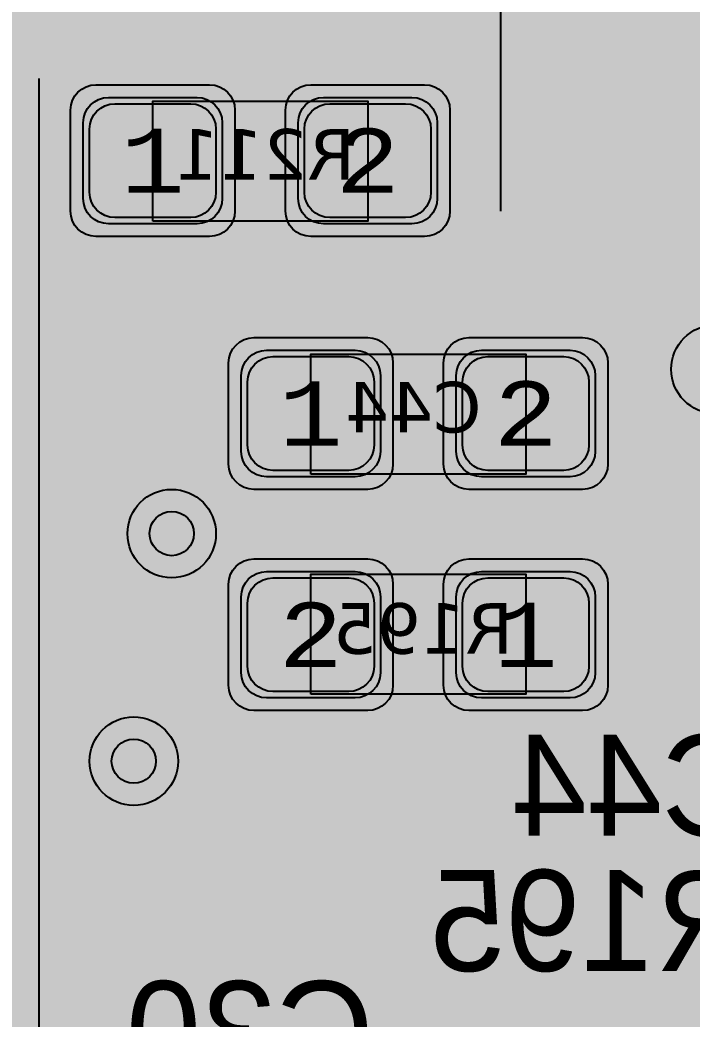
# Model space of a CAD drawing. Extents: x -98 to 119, y -207 to 98.
# Drawn here: x 15.1 to 20.41, y 15.96 to 23.86 of the extents above; entities that cross this region are included whole.
import ezdxf
from ezdxf.enums import TextEntityAlignment as Align

# ---------------------------------------------------------------- set-up
doc = ezdxf.new("R2010")
doc.units = 0
doc.header["$MEASUREMENT"] = 0
for name, color, linetype in [('ASSEMBLY_OUTLINES_BTM', 191, 'CONTINUOUS'), ('ASSEMBLY_PART_NUMBERS_BTM', 191, 'CONTINUOUS'), ('ASSEMBLY_PART_NUMBERS_TOP', 102, 'CONTINUOUS'), ('ASSEMBLY_REF_DES_BTM', 191, 'CONTINUOUS'), ('BOARD_OUTLINE', 10, 'CONTINUOUS'), ('DRILL_DRAWING', 21, 'CONTINUOUS'), ('GENERATED_SILKSCREEN_BTM', 255, 'CONTINUOUS'), ('MANUFACTURING_OUTLINES', 10, 'CONTINUOUS'), ('PART_PADS_SMD_BTM', 230, 'CONTINUOUS'), ('PIN_NUMBERS_BTM', 8, 'CONTINUOUS'), ('PIN_NUMBERS_TOP', 8, 'CONTINUOUS'), ('PLACEMENT_OUTLINES_BTM', 222, 'CONTINUOUS'), ('PLANE_DATA_LAYER_BOTTOM', 230, 'CONTINUOUS'), ('PLANE_SHAPES_LAYER_BOTTOM', 230, 'CONTINUOUS'), ('PLANE_SHAPES_LAYER_TOP', 150, 'CONTINUOUS'), ('ROUTE_BORDER', 151, 'CONTINUOUS'), ('SILKSCREEN_OUTLINES_BTM', 211, 'CONTINUOUS'), ('SILKSCREEN_REF_DES_BTM', 211, 'CONTINUOUS'), ('SOLDERMASK_PADS_BTM', 12, 'CONTINUOUS'), ('SOLDERPASTE_PADS_BTM', 12, 'CONTINUOUS'), ('TRACES_LAYER_BOTTOM', 230, 'CONTINUOUS'), ('TRACES_LAYER_TOP', 150, 'CONTINUOUS'), ('VIA_HOLES_LAYER_BOTTOM', 30, 'CONTINUOUS'), ('VIA_HOLES_LAYER_TOP', 30, 'CONTINUOUS'), ('VIA_PADS_LAYER_BOTTOM', 230, 'CONTINUOUS'), ('VIA_PADS_LAYER_TOP', 150, 'CONTINUOUS')]:
    doc.layers.add(name, color=color, linetype=linetype)
doc.styles.add('COURIER_NEW', font='COUR.TTF')
doc.styles.add('VERDANA', font='verdana.TTF')
doc.styles.add('VERIBEST_GERBER_0', font='txt')

msp = doc.modelspace()

# ---------------------------------------------------------------- hatches: boundary and pattern name
at = {"layer": 'PLANE_DATA_LAYER_BOTTOM'}
h = msp.add_hatch(color=256, dxfattribs=at)
h.paths.add_polyline_path([(-96.5, 0, -1), (96.5, 0, -1)], flags=0)
h.paths.add_polyline_path([(92.251979, -7.43598, 0.72698816), (92.479659, -3.637852, -0.30860979), (92.431259, -3.566904, -0.00963525), (92.431316, -3.563968, 0.00963501), (92.5, -0.000006), (92.5, 0.000001, 0.05332526), (90.407665, 19.562826, -0.05332692), (90.405941, 19.578942), (90.405941, 19.578943, -0.23821791), (90.436919, 19.640273, 0.66175504), (89.584154, 23.221888, -0.29529758), (89.523137, 23.277841, 0.02240102), (87.08146, 31.194059, -0.0862063), (87.076996, 31.219756), (87.076996, 31.219757, -0.21018391), (87.101696, 31.275919, 0.67938251), (85.774921, 34.749845, -0.30186499), (85.705267, 34.797373, 0.04791583), (77.514669, 50.475005, -0.14530744), (77.502324, 50.516585, -0.1239887), (77.511414, 50.552678, 0.60660899), (75.516892, 53.486368, -0.27423899), (75.44586, 53.517962, 0.02152308), (70.565432, 59.806101, -0.17759524), (70.547363, 59.855368), (70.547363, 59.855369, -0.1118333), (70.5548, 59.888203, 0.66175545), (68.116894, 62.64715, -0.29529737), (68.036725, 62.667806, 0.05833458), (51.722715, 76.687749, -0.24933783), (51.689123, 76.750923), (51.689123, 76.750924, -0.06075989), (51.691357, 76.76924, 0.7149664), (48.509213, 78.818582, -0.31487112), (48.42205, 78.81342, 0.02280668), (41.042088, 82.896302, -0.28513695), (40.999698, 82.964591), (40.999698, 82.964596, -0.00424702), (40.999709, 82.965891, 0.64704661), (37.697353, 84.5176, -0.28975486), (37.616734, 84.505806, 0.05294354), (19.031563, 90.52099, -0.30833592), (18.972104, 90.582877, 0.69698225), (15.284156, 91.27756, -0.30833961), (15.206255, 91.241547, 0.02237069), (6.993138, 92.235275, -0.31520437), (6.925536, 92.290658, 0.71588806), (3.14462, 92.496703, -0.31520526), (3.0714, 92.448994, 0.06346806), (-20.215283, 90.264015, -0.32014225), (-20.296827, 90.298428, 0.72963938), (-23.995319, 89.386755, -0.32014403), (-24.051528, 89.318386, 0.01866354), (-30.645576, 87.275991, -0.30986574), (-30.72878, 87.298418, 0.70117084), (-34.249879, 85.978007, -0.00275269), (-34.249874, 85.977168, -0.30685575), (-34.29782, 85.9064, 0.04916641), (-50.410548, 77.556603, -0.32354836), (-50.499711, 77.561018, 0.73921276), (-53.660594, 75.408706, -0.07516987), (-53.657188, 75.386179), (-53.657188, 75.386178, -0.24247942), (-53.68916, 75.324127, 0.01996774), (-59.527063, 70.80098, -0.29848709), (-59.610009, 70.791065, 0.55672441), (-62.5, 69), (-62.5, 68.999999, 0.08270852), (-62.392031, 68.351756, -0.29848757), (-62.412702, 68.270818, 0.06718659), (-78.279974, 49.27977, -0.27781781), (-78.350169, 49.24438, 0.43635087), (-80.5, 47.25), (-80.5, 47.249999, 0.14146633), (-80.192238, 46.184011, -0.14146588), (-80.180512, 46.143397), (-80.180512, 46.143396, -0.13119073), (-80.190652, 46.105416, 0.01929482), (-83.506407, 39.786053, -0.3122068), (-83.581614, 39.742899, 0.43912347), (-85.75, 37.75, 0.20482962), (-85.131688, 36.303992, -0.20483071), (-85.10813, 36.248899), (-85.10813, 36.248898, -0.10091901), (-85.114214, 36.219062, 0.04809776), (-90.466303, 19.289839, -0.31487042), (-90.530154, 19.230281, 0.71496565), (-91.24073, 15.512631, -0.26937831), (-91.202277, 15.446437), (-91.202277, 15.446436, -0.04192983), (-91.203345, 15.433723, 0.01884133), (-92.106444, 8.523669, -0.32827121), (-92.166453, 8.456161, 0.35402801), (-93.75, 6.5), (-93.75, 6.499999, 0.3147083), (-92.438077, 4.622088, -0.31470689), (-92.388093, 4.55054), (-92.388093, 4.550537, -0.01228575), (-92.388185, 4.546794, 0.01229418), (-92.5, 0.00001), (-92.5, -0.000004, 0.05293339), (-90.438132, -19.421494, -0.32940864), (-90.475468, -19.504015, 0.27173254), (-91.5, -21.25, 0.40159771), (-89.586502, -23.248128, -0.32940451), (-89.516056, -23.305059, 0.02130735), (-87.207653, -30.839509, -0.32217733), (-87.232533, -30.924924, 0.23066593), (-88, -32.499999), (-88, -32.5, 0.43149503), (-85.882787, -34.496562, -0.3221788), (-85.807634, -34.544174, 0.04801617), (-77.643233, -50.277018, -0.30387878), (-77.644537, -50.3618, 0.152519), (-78, -51.499999), (-78, -51.5, 0.48198292), (-75.552374, -53.449264, -0.30388342), (-75.473145, -53.479475, 0.02199125), (-70.483925, -59.90214, -0.3186215), (-70.47622, -59.989968, 0.72539906), (-67.952631, -62.834176, -0.31862421), (-67.866344, -62.852281, 0.06239253), (-50.265124, -77.650932, -0.25435623), (-50.230332, -77.714899), (-50.230332, -77.7149, -0.03445317), (-50.231054, -77.725364, 0.03445193), (-50.25, -78), (-50.25, -78.000001, 0.60330822), (-47.119729, -79.649997, -0.29136265), (-47.037917, -79.64725, 0.02294124), (-39.54278, -83.621879, -0.2900128), (-39.499155, -83.690765), (-39.499155, -83.690766, -0.00713035), (-39.499186, -83.692939, 0.00713296), (-39.5, -83.749994), (-39.5, -83.75, 0.65808296), (-36.126004, -85.203319, -0.29776298), (-36.043963, -85.188513, 0.04901634), (-18.771876, -90.575199, -0.30186131), (-18.712566, -90.635139, 0.67938177), (-15.056336, -91.31372, -0.30186438), (-14.979467, -91.279054, 0.02174912), (-6.993138, -92.235275, -0.31520437), (-6.925536, -92.290658, 0.71588806), (-3.14462, -92.496703, -0.31520526), (-3.0714, -92.448994, 0.06250827), (19.869968, -90.340657, -0.3455664), (19.954737, -90.381493, 0.79435682), (23.75, -89.500001), (23.75, -89.499973, 0.00508686), (23.749586, -89.459281, -0.34558849), (23.806159, -89.384097, 0.02146945), (31.383958, -87.013201, -0.31444693), (31.468175, -87.035889, 0.70013084), (35, -85.75), (35, -85.749988, 0.00909926), (34.998675, -85.677212, -0.00905723), (34.998625, -85.674452), (34.998625, -85.674439, -0.3044722), (35.045955, -85.60392, 0.04798546), (50.721249, -77.353765, -0.31444166), (50.808431, -77.356288, 0.61621831), (54, -75.75), (54, -75.749999, 0.06775817), (53.927211, -75.215343, -0.06775352), (53.924438, -75.194974), (53.924438, -75.194973, -0.24153729), (53.95619, -75.13308, 0.02236582), (60.452055, -70.01285, -0.31311155), (60.538488, -70.003709, 0.71009535), (63.344013, -67.475653, -0.09971759), (63.33807, -67.446151), (63.33807, -67.44615, -0.20692806), (63.362073, -67.390635, 0.05820555), (77.187807, -50.973449, -0.31748667), (77.269693, -50.94147, 0.72222414), (79.294241, -47.729048, -0.17387366), (79.276877, -47.680625, -0.13609457), (79.287761, -47.641379, 0.02052348), (82.926938, -40.980152, -0.3530032), (83.013777, -40.939997, 0.48811211), (85.5, -39), (85.5, -38.999999, 0.2400736), (84.675602, -37.381988, -0.24007295), (84.644192, -37.320342), (84.644192, -37.320341, -0.10410562), (84.650658, -37.289623, 0.05054674), (90.411157, -19.546683, -0.32146983), (90.476988, -19.487077, 0.38127918), (92.25, -17.5, 0.2751437), (91.203224, -15.741772, -0.27514249), (91.163342, -15.674784), (91.163342, -15.674783, -0.04255495), (91.164442, -15.661882, 0.02223578), (92.195155, -7.50356, -0.31919634)], flags=0)
at = {"layer": 'PLANE_SHAPES_LAYER_BOTTOM'}
h = msp.add_hatch(color=256, dxfattribs=at)
h.paths.add_polyline_path([(-96.5, 0, -1), (96.5, 0, -1)], flags=0)
h.paths.add_polyline_path([(-92.5, 0, -1), (92.5, 0, -1)], flags=0)
at = {"layer": 'PLANE_SHAPES_LAYER_TOP'}
h = msp.add_hatch(color=256, dxfattribs=at)
h.paths.add_polyline_path([(-96.31345, 0, -1), (96.81345, 0, -1)], flags=0)
h.paths.add_polyline_path([(-92.25, 0, -1), (92.75, 0, -1)], flags=0)
h = msp.add_hatch(color=256, dxfattribs=at)
h.paths.add_polyline_path([(46.25, -35.15), (43.875, -38), (28.75, -38), (32.25, -34.5), (32.25, -30.5), (35.75, -30.5), (35.75, -27), (14.25, -27), (14.25, -24), (-10, -24), (-10, -18.75), (1.75, -18.75), (1.75, -9.25), (-10, -9.25), (-10, 32.75), (1.75, 32.75), (1.75, 34.25), (20.25, 34.25), (20.25, 25.25), (22.25, 23.25), (34.5, 23.25), (34.5, -26.5), (41.25, -26.5), (41.25, -20.5), (46.25, -20.5)])
h.paths.add_polyline_path([(-8.75, 10.25), (-8.75, 19.5), (1.25, 19.5), (1.25, 10.25)], flags=16)
h.paths.add_polyline_path([(6, 27.25), (6, 29.75), (15.45, 29.75), (15.45, 27.25)], flags=16)
at = {"layer": 'VIA_HOLES_LAYER_BOTTOM'}
h = msp.add_hatch(color=256, dxfattribs=at)
edge = h.paths.add_edge_path()
edge.add_arc((16.3, 19.8), 0.175, 0, 360)
h = msp.add_hatch(color=256, dxfattribs=at)
edge = h.paths.add_edge_path()
edge.add_arc((16, 18), 0.175, 0, 360)
at = {"layer": 'VIA_HOLES_LAYER_TOP'}
h = msp.add_hatch(color=256, dxfattribs=at)
edge = h.paths.add_edge_path()
edge.add_arc((16.3, 19.8), 0.175, 0, 360)
h = msp.add_hatch(color=256, dxfattribs=at)
edge = h.paths.add_edge_path()
edge.add_arc((16, 18), 0.175, 0, 360)

# ---------------------------------------------------------------- linework, layer by layer
at = {"layer": 'ASSEMBLY_OUTLINES_BTM'}
for points in [[(16.15, 22.27), (16.15, 23.22), (17.85, 23.22), (17.85, 22.27)], [(17.4, 20.27), (17.4, 21.22), (19.1, 21.22), (19.1, 20.27)], [(17.4, 18.53), (17.4, 19.48), (19.1, 19.48), (19.1, 18.53)]]:
    msp.add_lwpolyline(points, close=True, dxfattribs=at)
at = {"layer": 'BOARD_OUTLINE', "const_width": 0.1}
msp.add_lwpolyline([(-97.5, 0, -1), (97.5, 0, -1)], format="xyb", close=True, dxfattribs=at)
at = {"layer": 'GENERATED_SILKSCREEN_BTM', "const_width": 0.15}
for points in [[(18.900005, 22.35, -1), (18.899995, 22.35), (18.899995, 24.186933, 0.000006), (18.900005, 24.186931), (18.900005, 22.35)], [(17.283844, 23.220005, 0.00001164), (17.283836, 23.219995), (16.716164, 23.219995, 0.00001164), (16.716156, 23.220005), (17.283844, 23.220005)], [(17.292098, 22.269995), (16.707902, 22.269995, 0.00001223), (16.707911, 22.270005), (17.292089, 22.270005, 0.00001223), (17.292098, 22.269995)], [(18.533844, 21.220005, 0.00001164), (18.533836, 21.219995), (17.966164, 21.219995, 0.00001164), (17.966156, 21.220005), (18.533844, 21.220005)], [(18.542098, 20.269995), (17.957902, 20.269995, 0.00001223), (17.957911, 20.270005), (18.542089, 20.270005, 0.00001223), (18.542098, 20.269995)], [(18.542098, 19.480005, 0.00001223), (18.542089, 19.479995), (17.957911, 19.479995, 0.00001223), (17.957902, 19.480005), (18.542098, 19.480005)], [(18.533844, 18.529995), (17.966156, 18.529995, 0.00001164), (17.966164, 18.530005), (18.533836, 18.530005, 0.00001164), (18.533844, 18.529995)]]:
    msp.add_lwpolyline(points, format="xyb", dxfattribs=at)
for points in [[(15.25, 23.4), (15.25, 15.55)], [(19.2768, 17.6876), (18.8464, 18.1164), (18.8464, 17.6876), (19.2768, 17.6876)], [(20.0328, 17.6876), (19.6024, 18.1164), (19.6024, 17.6876), (20.0328, 17.6876)], [(20.692, 18.1964), (20.4224, 18.1964), (20.4184, 18.1956), (20.4168, 18.1948), (20.4144, 18.194), (20.412, 18.1932), (20.2768, 18.0836), (20.2736, 18.0796), (20.272, 18.0732), (20.2728, 18.0684), (20.2744, 18.0644), (20.2768, 18.0612), (20.2808, 18.058), (20.2848, 18.0556), (20.2888, 18.0548), (20.2928, 18.0548), (20.296, 18.0572), (20.428, 18.1636), (20.6864, 18.1636)], [(18.8464, 17.4124), (18.8456, 17.406), (18.8416, 17.402), (18.836, 17.3996), (18.8304, 17.3988), (18.8248, 17.3996), (18.82, 17.402), (18.816, 17.406), (18.8144, 17.4124), (18.8144, 17.6548), (18.7768, 17.6548), (18.7712, 17.6564), (18.7664, 17.6596), (18.764, 17.6652), (18.7632, 17.6708), (18.764, 17.6772), (18.7664, 17.6828), (18.7712, 17.6868), (18.7768, 17.6876), (18.8144, 17.6876), (18.8144, 18.158), (18.8152, 18.162), (18.8176, 18.1652), (18.8208, 18.1684), (18.8248, 18.1708), (18.8296, 18.1724), (18.8344, 18.1732), (18.8384, 18.1724), (18.8424, 18.1692), (19.328, 17.6836), (19.3312, 17.6788), (19.3328, 17.674), (19.332, 17.6692), (19.3288, 17.6636), (19.3272, 17.6596), (19.324, 17.6572), (19.3208, 17.6556), (19.3168, 17.6548), (18.8464, 17.6548), (18.8464, 17.4124)], [(19.6024, 17.4124), (19.6016, 17.406), (19.5976, 17.402), (19.592, 17.3996), (19.5864, 17.3988), (19.5808, 17.3996), (19.576, 17.402), (19.572, 17.406), (19.5704, 17.4124), (19.5704, 17.6548), (19.5328, 17.6548), (19.5272, 17.6564), (19.5224, 17.6596), (19.52, 17.6652), (19.5192, 17.6708), (19.52, 17.6772), (19.5224, 17.6828), (19.5272, 17.6868), (19.5328, 17.6876), (19.5704, 17.6876), (19.5704, 18.158), (19.5712, 18.162), (19.5736, 18.1652), (19.5768, 18.1684), (19.5808, 18.1708), (19.5856, 18.1724), (19.5904, 18.1732), (19.5944, 18.1724), (19.5984, 18.1692), (20.084, 17.6836), (20.0872, 17.6788), (20.0888, 17.674), (20.088, 17.6692), (20.0848, 17.6636), (20.0832, 17.6596), (20.08, 17.6572), (20.0768, 17.6556), (20.0728, 17.6548), (19.6024, 17.6548), (19.6024, 17.4124)], [(20.6864, 17.4292), (20.428, 17.4292), (20.296, 17.5356), (20.2928, 17.5372), (20.2888, 17.538), (20.2848, 17.5372), (20.2808, 17.5348), (20.2768, 17.5316), (20.2744, 17.5276), (20.2728, 17.5228), (20.272, 17.518), (20.2736, 17.5132), (20.2768, 17.5092), (20.412, 17.3996), (20.4152, 17.398), (20.416, 17.3972), (20.4184, 17.3972), (20.4192, 17.3964), (20.42, 17.3964), (20.4224, 17.3964), (20.692, 17.3964)], [(19.9212, 16.3592), (19.9276, 16.3576), (19.9316, 16.3544), (19.9332, 16.3488), (19.934, 16.3424), (19.9332, 16.3368), (19.9316, 16.3312), (19.9276, 16.3272), (19.9212, 16.3264), (19.6092, 16.3264), (19.6036, 16.3272), (19.5988, 16.3312), (19.5964, 16.3368), (19.5956, 16.3424), (19.5964, 16.3488), (19.5988, 16.3544), (19.6036, 16.3576), (19.6092, 16.3592), (19.75, 16.3592), (19.75, 17.1104), (19.7508, 17.116), (19.7532, 17.12), (19.7572, 17.1224), (19.7628, 17.1232), (19.7668, 17.124), (19.7708, 17.124), (19.774, 17.1224), (19.7772, 17.1192), (19.9332, 16.9), (19.9348, 16.8968), (19.9356, 16.8944), (19.9356, 16.8888), (19.9332, 16.884), (19.9292, 16.88), (19.9244, 16.8768), (19.9188, 16.8752), (19.9156, 16.8752), (19.9132, 16.876), (19.9092, 16.8808), (19.7812, 17.06), (19.7812, 16.3592), (19.9212, 16.3592)], [(18.402, 16.8512), (18.4052, 16.8504), (18.4076, 16.8496), (18.4108, 16.848), (18.5196, 16.76), (18.5196, 17.0936), (17.9972, 17.0936), (17.9916, 17.0952), (17.9868, 17.0984), (17.9844, 17.104), (17.9836, 17.1096), (17.9844, 17.116), (17.9868, 17.1208), (17.9916, 17.1248), (17.9972, 17.1264), (18.5372, 17.1264), (18.5428, 17.1248), (18.5476, 17.1208), (18.5516, 17.116), (18.5532, 17.1104), (18.5532, 16.7256), (18.5524, 16.72), (18.55, 16.716), (18.5468, 16.7136), (18.5412, 16.712), (18.538, 16.7104), (18.534, 16.7096), (18.53, 16.7104), (18.5268, 16.7128), (18.3964, 16.8192), (18.138, 16.8192), (18.0132, 16.7176), (18.0132, 16.46), (18.138, 16.36), (18.3964, 16.36), (18.5268, 16.4656), (18.5324, 16.468), (18.5372, 16.468), (18.5428, 16.4648), (18.5468, 16.4608), (18.55, 16.4552), (18.5516, 16.4496), (18.5508, 16.4464), (18.55, 16.444), (18.5484, 16.4416), (18.546, 16.44), (18.4108, 16.3296), (18.4084, 16.328), (18.4052, 16.328), (18.402, 16.3264), (18.1324, 16.3264), (18.1308, 16.3264), (18.1292, 16.3272), (18.1284, 16.3272), (18.1268, 16.328), (18.1252, 16.328), (18.122, 16.3296), (17.9868, 16.44), (17.9844, 16.4424), (17.9836, 16.444), (17.982, 16.4488), (17.9812, 16.452), (17.9812, 16.7256), (17.982, 16.7288), (17.9836, 16.7336), (17.9836, 16.7352), (17.9852, 16.736), (17.986, 16.7376), (17.9868, 16.7392), (18.122, 16.848), (18.126, 16.8496), (18.1292, 16.8504), (18.1324, 16.8512), (18.402, 16.8512)], [(19.1668, 16.3296), (19.3012, 16.4392), (19.3036, 16.4408), (19.3052, 16.4432), (19.306, 16.448), (19.3052, 16.4536), (19.3028, 16.4592), (19.2988, 16.4632), (19.294, 16.4664), (19.2884, 16.4672), (19.2828, 16.4656), (19.1524, 16.3592), (18.894, 16.3592), (18.7692, 16.46), (18.7692, 16.7472), (18.878, 16.6592), (18.8812, 16.6576), (18.882, 16.6568), (18.8844, 16.656), (18.8876, 16.656), (19.1572, 16.656), (19.1604, 16.656), (19.1652, 16.6576), (19.1668, 16.6592), (19.3012, 16.768), (19.3036, 16.7688), (19.3044, 16.7704), (19.306, 16.7728), (19.3076, 16.7784), (19.3084, 16.7816), (19.3084, 17.0008), (19.3076, 17.0048), (19.306, 17.008), (19.3044, 17.0104), (19.3036, 17.0112), (19.3012, 17.0136), (19.1668, 17.1232), (19.1636, 17.124), (19.162, 17.1248), (19.1604, 17.1256), (19.1572, 17.1264), (18.8876, 17.1264), (18.8844, 17.1256), (18.8828, 17.1248), (18.8804, 17.124), (18.8772, 17.1232), (18.7428, 17.0136), (18.7404, 17.0096), (18.7396, 17.0064), (18.738, 17.004), (18.7372, 17.0008), (18.7372, 16.452), (18.738, 16.4496), (18.7396, 16.444), (18.7404, 16.4424), (18.7428, 16.4392), (18.8772, 16.3296), (18.8812, 16.328), (18.882, 16.3272), (18.8844, 16.3272), (18.8852, 16.3264), (18.886, 16.3264), (18.8876, 16.3264), (19.1572, 16.3264), (19.1604, 16.3272), (19.1636, 16.328), (19.1668, 16.3296)], [(19.2756, 16.9928), (19.2756, 16.7896), (19.1524, 16.688), (18.894, 16.688), (18.7692, 16.7896), (18.7692, 16.9928), (18.894, 17.0936), (19.1524, 17.0936), (19.2756, 16.9928)], [(20.226, 16.8224), (20.2236, 16.824), (20.2228, 16.828), (20.2212, 16.832), (20.2204, 16.836), (20.2204, 17.0008), (20.2212, 17.0048), (20.2228, 17.0072), (20.2228, 17.0096), (20.2236, 17.0104), (20.2252, 17.0112), (20.226, 17.0128), (20.362, 17.1232), (20.366, 17.1248), (20.3692, 17.1256), (20.3724, 17.1264), (20.7756, 17.1264)], [(20.7596, 17.0936), (20.3772, 17.0936), (20.2524, 16.9928), (20.2524, 16.844), (20.3772, 16.7424), (20.7596, 16.7424), (20.7596, 17.0936)], [(20.7596, 16.7104), (20.3836, 16.7104), (20.2524, 16.3376), (20.2492, 16.332), (20.2436, 16.3288), (20.238, 16.328), (20.2324, 16.3296), (20.2276, 16.332), (20.2236, 16.336), (20.222, 16.3416), (20.2228, 16.348), (20.354, 16.7208), (20.226, 16.8224)], [(16.2748, 16.1336), (16.1404, 16.2432), (16.1372, 16.244), (16.1356, 16.2448), (16.134, 16.2456), (16.1308, 16.2464), (15.8612, 16.2464), (15.858, 16.2456), (15.8564, 16.2448), (15.854, 16.244), (15.8508, 16.2432), (15.7164, 16.1336), (15.714, 16.1296), (15.7132, 16.1264), (15.7116, 16.124), (15.7108, 16.1208), (15.7108, 15.572)], [(16.2492, 16.1128), (16.2492, 15.58), (16.202, 15.54), (15.8148, 16.1712), (15.8676, 16.2136), (16.126, 16.2136), (16.2492, 16.1128)], [(16.622, 15.8624), (16.4988, 15.964), (16.4988, 16.1128), (16.6236, 16.2136), (16.882, 16.2136), (17.0124, 16.1072), (17.018, 16.1056), (17.0236, 16.1064), (17.0284, 16.1088), (17.0324, 16.1136), (17.0356, 16.1184), (17.0364, 16.124), (17.0364, 16.1272), (17.0356, 16.1296), (17.034, 16.132), (17.0316, 16.1336), (16.8964, 16.2432), (16.894, 16.244), (16.8916, 16.2448), (16.8908, 16.2456), (16.8876, 16.2464), (16.618, 16.2464), (16.614, 16.2456), (16.6124, 16.2448), (16.6108, 16.244), (16.6076, 16.2432), (16.4724, 16.1336), (16.47, 16.1296), (16.4692, 16.1264), (16.4676, 16.124), (16.4668, 16.1208), (16.4668, 15.956), (16.4676, 15.9536), (16.4692, 15.948), (16.47, 15.944), (16.4724, 15.9424), (16.59, 15.8464)], [(17.7924, 15.572), (17.7924, 16.1208), (17.7916, 16.1248), (17.79, 16.128), (17.7884, 16.1296), (17.7876, 16.1312), (17.786, 16.1336), (17.6508, 16.2432), (17.6484, 16.244), (17.646, 16.2448), (17.6452, 16.2456), (17.642, 16.2464), (17.3724, 16.2464), (17.3684, 16.2456), (17.3668, 16.2448), (17.3644, 16.244), (17.362, 16.2432), (17.2268, 16.1336), (17.2236, 16.1296), (17.222, 16.1232), (17.2228, 16.1184), (17.2244, 16.1144), (17.2268, 16.1112), (17.2308, 16.108), (17.2348, 16.1056), (17.2388, 16.1048), (17.2428, 16.1048), (17.246, 16.1072), (17.378, 16.2136), (17.6364, 16.2136), (17.7596, 16.1128), (17.7596, 15.58)], [(16.1764, 15.5192), (16.126, 15.4792), (15.8676, 15.4792), (15.7428, 15.58), (15.7428, 16.1128), (15.79, 16.1504), (16.1764, 15.5192)], [(16.282, 15.572), (16.282, 16.1208), (16.2812, 16.124), (16.2796, 16.1264), (16.2788, 16.1296), (16.2748, 16.1336)]]:
    msp.add_lwpolyline(points, dxfattribs=at)
at = {"layer": 'MANUFACTURING_OUTLINES'}
msp.add_circle((0, 0), 97.575405, dxfattribs=at)
at = {"layer": 'PART_PADS_SMD_BTM'}
for points in [[(15.6, 23.05, -0.41421356), (15.8, 23.25), (16.5, 23.25, -0.41421356), (16.7, 23.05), (16.7, 22.45, -0.41421356), (16.5, 22.25), (15.8, 22.25, -0.41421356), (15.6, 22.45)], [(17.3, 23.05, -0.41421356), (17.5, 23.25), (18.2, 23.25, -0.41421356), (18.4, 23.05), (18.4, 22.45, -0.41421356), (18.2, 22.25), (17.5, 22.25, -0.41421356), (17.3, 22.45)], [(16.85, 21.05, -0.41421356), (17.05, 21.25), (17.75, 21.25, -0.41421356), (17.95, 21.05), (17.95, 20.45, -0.41421356), (17.75, 20.25), (17.05, 20.25, -0.41421356), (16.85, 20.45)], [(18.55, 21.05, -0.41421356), (18.75, 21.25), (19.45, 21.25, -0.41421356), (19.65, 21.05), (19.65, 20.45, -0.41421356), (19.45, 20.25), (18.75, 20.25, -0.41421356), (18.55, 20.45)], [(17.95, 18.7, -0.41421356), (17.75, 18.5), (17.05, 18.5, -0.41421356), (16.85, 18.7), (16.85, 19.3, -0.41421356), (17.05, 19.5), (17.75, 19.5, -0.41421356), (17.95, 19.3)], [(19.65, 18.7, -0.41421356), (19.45, 18.5), (18.75, 18.5, -0.41421356), (18.55, 18.7), (18.55, 19.3, -0.41421356), (18.75, 19.5), (19.45, 19.5, -0.41421356), (19.65, 19.3)]]:
    msp.add_lwpolyline(points, format="xyb", close=True, dxfattribs=at)
at = {"layer": 'PLACEMENT_OUTLINES_BTM'}
for points in [[(16.15, 22.27), (16.15, 23.22), (17.85, 23.22), (17.85, 22.27)], [(17.4, 20.27), (17.4, 21.22), (19.1, 21.22), (19.1, 20.27)], [(17.4, 18.53), (17.4, 19.48), (19.1, 19.48), (19.1, 18.53)]]:
    msp.add_lwpolyline(points, close=True, dxfattribs=at)
at = {"layer": 'ROUTE_BORDER'}
msp.add_circle((0, 0), 96.5, dxfattribs=at)
at = {"layer": 'SILKSCREEN_OUTLINES_BTM'}
for points in [[(18.9, 34.05), (18.9, 22.35)], [(15.25, 23.4), (15.25, 15.55)]]:
    msp.add_lwpolyline(points, dxfattribs=at)
for points in [[(16.15, 22.27), (16.15, 23.22), (17.85, 23.22), (17.85, 22.27)], [(17.4, 20.27), (17.4, 21.22), (19.1, 21.22), (19.1, 20.27)], [(17.4, 18.53), (17.4, 19.48), (19.1, 19.48), (19.1, 18.53)]]:
    msp.add_lwpolyline(points, close=True, dxfattribs=at)
at = {"layer": 'SOLDERMASK_PADS_BTM'}
for points in [[(15.5, 23.15, -0.41421356), (15.7, 23.35), (16.6, 23.35, -0.41421356), (16.8, 23.15), (16.8, 22.35, -0.41421356), (16.6, 22.15), (15.7, 22.15, -0.41421356), (15.5, 22.35)], [(17.2, 23.15, -0.41421356), (17.4, 23.35), (18.3, 23.35, -0.41421356), (18.5, 23.15), (18.5, 22.35, -0.41421356), (18.3, 22.15), (17.4, 22.15, -0.41421356), (17.2, 22.35)], [(16.75, 21.15, -0.41421356), (16.95, 21.35), (17.85, 21.35, -0.41421356), (18.05, 21.15), (18.05, 20.35, -0.41421356), (17.85, 20.15), (16.95, 20.15, -0.41421356), (16.75, 20.35)], [(18.45, 21.15, -0.41421356), (18.65, 21.35), (19.55, 21.35, -0.41421356), (19.75, 21.15), (19.75, 20.35, -0.41421356), (19.55, 20.15), (18.65, 20.15, -0.41421356), (18.45, 20.35)], [(18.05, 18.6, -0.41421356), (17.85, 18.4), (16.95, 18.4, -0.41421356), (16.75, 18.6), (16.75, 19.4, -0.41421356), (16.95, 19.6), (17.85, 19.6, -0.41421356), (18.05, 19.4)], [(19.75, 18.6, -0.41421356), (19.55, 18.4), (18.65, 18.4, -0.41421356), (18.45, 18.6), (18.45, 19.4, -0.41421356), (18.65, 19.6), (19.55, 19.6, -0.41421356), (19.75, 19.4)]]:
    msp.add_lwpolyline(points, format="xyb", close=True, dxfattribs=at)
at = {"layer": 'SOLDERPASTE_PADS_BTM'}
for points in [[(15.65, 23, -0.41421356), (15.85, 23.2), (16.45, 23.2, -0.41421356), (16.65, 23), (16.65, 22.5, -0.41421356), (16.45, 22.3), (15.85, 22.3, -0.41421356), (15.65, 22.5)], [(17.35, 23, -0.41421356), (17.55, 23.2), (18.15, 23.2, -0.41421356), (18.35, 23), (18.35, 22.5, -0.41421356), (18.15, 22.3), (17.55, 22.3, -0.41421356), (17.35, 22.5)], [(16.9, 21, -0.41421356), (17.1, 21.2), (17.7, 21.2, -0.41421356), (17.9, 21), (17.9, 20.5, -0.41421356), (17.7, 20.3), (17.1, 20.3, -0.41421356), (16.9, 20.5)], [(18.6, 21, -0.41421356), (18.8, 21.2), (19.4, 21.2, -0.41421356), (19.6, 21), (19.6, 20.5, -0.41421356), (19.4, 20.3), (18.8, 20.3, -0.41421356), (18.6, 20.5)], [(17.9, 18.75, -0.41421356), (17.7, 18.55), (17.1, 18.55, -0.41421356), (16.9, 18.75), (16.9, 19.25, -0.41421356), (17.1, 19.45), (17.7, 19.45, -0.41421356), (17.9, 19.25)], [(19.6, 18.75, -0.41421356), (19.4, 18.55), (18.8, 18.55, -0.41421356), (18.6, 18.75), (18.6, 19.25, -0.41421356), (18.8, 19.45), (19.4, 19.45, -0.41421356), (19.6, 19.25)]]:
    msp.add_lwpolyline(points, format="xyb", close=True, dxfattribs=at)
at = {"layer": 'TRACES_LAYER_BOTTOM'}
for points, const_width in [([(17.85, 22.75), (18.725948, 22.75), (19.730856, 23.754908), (19.730856, 28.930856), (20, 29.2), (20, 29.925)], 0.35), ([(21.4, 29.4), (20.899367, 29.4), (20.225, 28.725633), (20.225, 22.779484), (19.195516, 21.75), (16.789998, 21.75), (15.386416, 20.346418), (15.386416, 19.256066), (14.916629, 18.786279), (12.541969, 18.786279), (12.107248, 19.221), (5.677327, 19.221), (5.673327, 19.225), (4.532796, 19.225), (3.75, 20.007796), (3.75, 21.15)], 0.25), ([(43.55, 25.385), (42.5, 25.385), (40.907415, 23.792415), (40.907415, 19.676469), (42.325, 18.258884), (42.325, 17.741116), (41.958884, 17.375), (12.821876, 17.375), (12.021876, 18.175), (11.05, 18.175)], 0.25), ([(16.15, 24.5), (16.15, 22.75)], 0.35), ([(43.55, 24.115), (42.5, 24.115), (41.307415, 22.922415), (41.307415, 19.842155), (42.725, 18.42457), (42.725, 17.57543), (42.12457, 16.975), (12.65619, 16.975), (12.10619, 17.525), (11.05, 17.525)], 0.25), ([(16.15, 22.75), (15.225, 22.75), (14.975, 23), (14.35, 23)], 0.35), ([(11.05, 16.875), (12.190504, 16.875), (12.490504, 16.575), (42.290256, 16.575), (43.125, 17.409744), (43.125, 18.590256), (41.707415, 20.007841), (41.707415, 22.052415), (42.5, 22.845), (43.55, 22.845)], 0.25), ([(11.05, 16.225), (12.144327, 16.225), (12.194327, 16.175), (42.455942, 16.175), (43.525, 17.244058), (43.525, 18.755942), (42.226465, 20.054477), (42.226465, 21.301465), (42.5, 21.575), (43.55, 21.575)], 0.25), ([(20.6, 21.1), (20.25, 20.75), (19.1, 20.75)], 0.35), ([(16.4, 19.8), (17.35, 20.75), (17.4, 20.75)], 0.35), ([(16.4, 19.8), (16.3, 19.8)], 0.35), ([(16.4, 19.8), (16.55, 19.8), (17.35, 19), (17.4, 19)], 0.35), ([(19.1, 19), (19.985572, 19), (20.635572, 19.65), (21.55, 19.65)], 0.35), ([(33.35, 19), (33.3, 19), (32.227545, 17.927545), (16.956336, 17.927545), (16.883881, 18), (16, 18)], 0.25)]:
    msp.add_lwpolyline(points, dxfattribs=dict(at, const_width=const_width))
at = {"layer": 'TRACES_LAYER_TOP', "const_width": 0.35}
for points in [[(12.1, 28.75), (11.060771, 28.75), (9.979197, 27.668426), (9.979197, 25.741428), (11.339295, 24.38133), (18.237175, 24.38133), (20.803079, 21.815426), (21.41564, 21.815426), (22.215156, 21.01591), (23.45909, 21.01591), (23.475, 21), (24.1, 21)], [(9.45, 28.5), (9.45, 25.425165), (11.121891, 23.753274), (17.946726, 23.753274), (20.6, 21.1)], [(16, 18), (14.925798, 16.925798), (9.300651, 16.925798), (7.896969, 18.32948), (7.896969, 20.859353), (4.62423, 24.132092), (1.267908, 24.132092), (0.5, 24.9)], [(14.2, 18), (15.177099, 18.977099), (21.157136, 18.977099), (27.834235, 12.3), (28.8, 12.3)]]:
    msp.add_lwpolyline(points, dxfattribs=at)
at = {"layer": 'VIA_HOLES_LAYER_BOTTOM'}
for centre in [(16.3, 19.8), (16, 18)]:
    msp.add_circle(centre, 0.175, dxfattribs=at)
at = {"layer": 'VIA_HOLES_LAYER_TOP'}
for centre in [(16.3, 19.8), (16, 18)]:
    msp.add_circle(centre, 0.175, dxfattribs=at)
at = {"layer": 'VIA_PADS_LAYER_BOTTOM'}
for centre in [(20.6, 21.1), (16.3, 19.8), (16, 18)]:
    msp.add_circle(centre, 0.35, dxfattribs=at)
at = {"layer": 'VIA_PADS_LAYER_TOP'}
for centre in [(20.6, 21.1), (16.3, 19.8), (16, 18)]:
    msp.add_circle(centre, 0.35, dxfattribs=at)

# ---------------------------------------------------------------- texts
at = {"layer": 'ASSEMBLY_PART_NUMBERS_BTM', "style": 'VERIBEST_GERBER_0', "text_generation_flag": 2}
for s, p in [('LMH6644MAX/NOPB', (13.29, 28.5)), ('ERJ-3EKF2052V', (18.46, 26.5))]:
    msp.add_text(s, height=2.032, rotation=90, dxfattribs=at).set_placement(p, align=Align.TOP_LEFT)
for s, p in [('CL21B106KOQNNNE', (37.75, 25.46)), ('ERJ-3EKF1022V', (17, 25.29)), ('ERJ-3EKF1022V', (32.25, 25.04)), ('CL10B104KB8SFNC', (17, 24.96)), ('ERJ-3EKF3403V', (36.75, 23.79)), ('CL10B104KB8SFNC', (18.25, 23.29)), ('ERJ-3EKF10R0V', (29, 23.04)), ('ERJ-3EKF2052V', (23.25, 22.96)), ('TLV3701QDBVRG4Q1', (37.25, 22.46)), ('ERJ-3EKF10R0V', (29, 21.54)), ('MMZ1608A182B', (35.75, 21.54)), ('ERJ-3EKF2100V', (32.25, 21.46)), ('LMH6642MF/NOPB', (22.5, 18.46)), ('MMZ1608A182B', (32.5, 17.96)), ('CL10B104KB8SFNC', (16, 17.29)), ('ERJ-3GEY0R00V', (18.25, 16.46)), ('MMZ1608A182B', (32.5, 16.46)), ('ERJ-3EKF10R0V', (39, 16.46))]:
    msp.add_text(s, height=2.032, dxfattribs=at).set_placement(p, align=Align.TOP_LEFT)
at = {"layer": 'ASSEMBLY_PART_NUMBERS_TOP', "style": 'VERIBEST_GERBER_0'}
for s, p in [('CL21B106KOQNNNE', (15, 25.96)), ('ERJ-3EKF4701V', (0, 19.54)), ('ERJ-3EKF4701V', (0, 17.79)), ('ERJ-3EKF4701V', (0, 16.04))]:
    msp.add_text(s, height=2.032, dxfattribs=at).set_placement(p, align=Align.TOP_LEFT)
msp.add_text('CL21B106KOQNNNE', height=2.032, rotation=270, dxfattribs=at).set_placement((20.21, 23.75), align=Align.TOP_LEFT)
at = {"layer": 'ASSEMBLY_REF_DES_BTM', "style": 'VERDANA', "text_generation_flag": 2}
for s, p in [('R211', (17.75, 23)), ('C44', (18.75, 21)), ('R195', (19, 19.25))]:
    msp.add_text(s, height=0.4, dxfattribs=at).set_placement(p, align=Align.TOP_LEFT)
at = {"layer": 'DRILL_DRAWING', "style": 'VERIBEST_GERBER_0'}
for p in [(19, 24.6), (20.6, 21.1), (16.3, 19.8), (16, 18), (19.3, 15.1)]:
    msp.add_text('A', height=2, dxfattribs=at).set_placement(p, align=Align.MIDDLE_CENTER)
at = {"layer": 'PIN_NUMBERS_BTM', "style": 'COURIER_NEW'}
for s, p in [('1', (16.15, 22.75)), ('2', (17.85, 22.75)), ('1', (17.4, 20.75)), ('2', (19.1, 20.75)), ('2', (17.4, 19)), ('1', (19.1, 19))]:
    msp.add_text(s, height=0.508, dxfattribs=at).set_placement(p, align=Align.MIDDLE_CENTER)
at = {"layer": 'PIN_NUMBERS_TOP', "style": 'COURIER_NEW'}
for s, p in [('1', (16.15, 22.75)), ('2', (17.85, 22.75)), ('1', (17.4, 20.75)), ('2', (19.1, 20.75)), ('2', (17.4, 19)), ('1', (19.1, 19))]:
    msp.add_text(s, height=0.508, dxfattribs=at).set_placement(p, align=Align.MIDDLE_CENTER)
at = {"layer": 'SILKSCREEN_REF_DES_BTM', "style": 'VERIBEST_GERBER_0', "text_generation_flag": 2}
for s, p in [('C44', (20.95, 18.21)), ('R195', (20.9, 17.14)), ('C30', (17.9, 16.26))]:
    msp.add_text(s, height=0.8, dxfattribs=at).set_placement(p, align=Align.TOP_LEFT)

doc.saveas('drawing.dxf')
